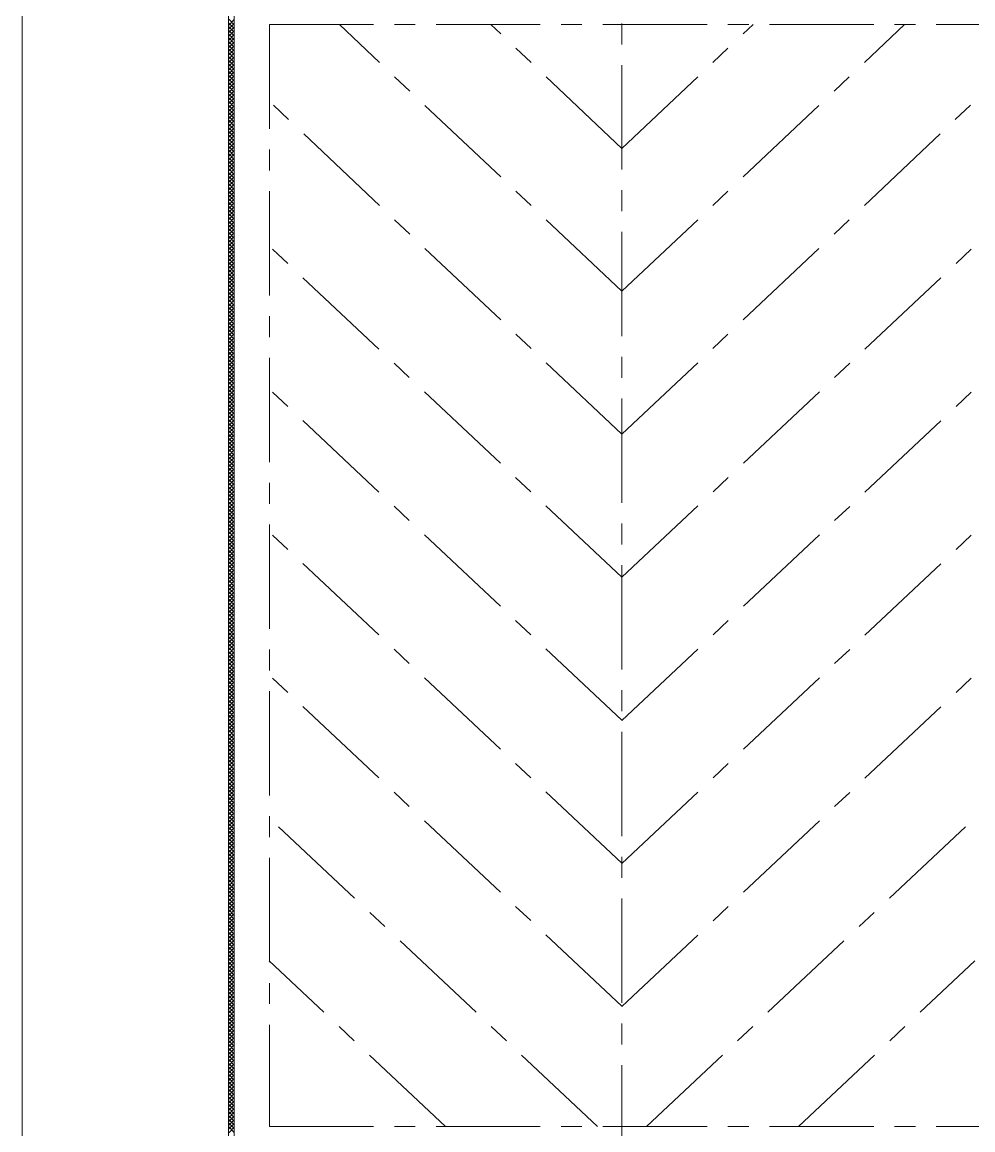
# Model space of a CAD drawing. Header units: millimetres. Extents: x -394 to 6212, y -2458 to 809.
# Drawn here: x 4652.66 to 4675.47, y -1869.96 to -1843.38 of the extents above; entities that cross this region are included whole.
import ezdxf

# ---------------------------------------------------------------- set-up
doc = ezdxf.new("R2010")
doc.units = ezdxf.units.MM
doc.linetypes.add('CENTERX2', pattern=[4, 2.5, -0.5, 0.5, -0.5])
for name, color, linetype, lineweight, true_color in [('1', 1, 'Continuous', 18, 0xff0000), ('2', 2, 'Continuous', 18, 0xffff00), ('3', 3, 'CENTERX2', 18, 0x00ff00)]:
    doc.layers.add(name, color=color, linetype=linetype, lineweight=lineweight, true_color=true_color)

msp = doc.modelspace()

# ---------------------------------------------------------------- linework, layer by layer
at = {"layer": '1'}
for p, q in [((4652.65952, -1823.93368), (4652.65952, -1889.18445)), ((4657.6104, -1841.67451), (4657.6104, -1871.47187)), ((4657.74879, -1842.56899), (4657.74879, -1870.54914))]:
    msp.add_line(p, q, dxfattribs=at)
at = {"layer": '2'}
for p, q in [((4657.74879, -1843.43905), (4657.6104, -1843.30066)), ((4657.6104, -1843.45528), (4657.74879, -1843.31689)), ((4657.74879, -1843.52885), (4657.6104, -1843.39046)), ((4657.6104, -1843.54508), (4657.74879, -1843.40669)), ((4657.74879, -1843.61865), (4657.6104, -1843.48026)), ((4657.6104, -1843.63488), (4657.74879, -1843.49649)), ((4657.74879, -1843.70845), (4657.6104, -1843.57006)), ((4657.6104, -1843.72468), (4657.74879, -1843.58629)), ((4657.74879, -1843.79826), (4657.6104, -1843.65987)), ((4657.6104, -1843.81449), (4657.74879, -1843.6761)), ((4657.74879, -1843.88806), (4657.6104, -1843.74967)), ((4657.6104, -1843.90429), (4657.74879, -1843.7659)), ((4657.74879, -1843.97786), (4657.6104, -1843.83947)), ((4657.6104, -1843.99409), (4657.74879, -1843.8557)), ((4657.74879, -1844.06766), (4657.6104, -1843.92927)), ((4657.6104, -1844.08389), (4657.74879, -1843.9455)), ((4657.74879, -1844.15747), (4657.6104, -1844.01908)), ((4657.6104, -1844.1737), (4657.74879, -1844.03531)), ((4657.74879, -1844.24727), (4657.6104, -1844.10888)), ((4657.6104, -1844.2635), (4657.74879, -1844.12511)), ((4657.74879, -1844.33707), (4657.6104, -1844.19868)), ((4657.6104, -1844.3533), (4657.74879, -1844.21491)), ((4657.74879, -1844.42687), (4657.6104, -1844.28848)), ((4657.6104, -1844.4431), (4657.74879, -1844.30472)), ((4657.74879, -1844.51668), (4657.6104, -1844.37829)), ((4657.6104, -1844.53291), (4657.74879, -1844.39452)), ((4657.74879, -1844.60648), (4657.6104, -1844.46809)), ((4657.6104, -1844.62271), (4657.74879, -1844.48432)), ((4657.74879, -1844.69628), (4657.6104, -1844.55789)), ((4657.6104, -1844.71251), (4657.74879, -1844.57412)), ((4657.74879, -1844.78608), (4657.6104, -1844.64769)), ((4657.6104, -1844.80231), (4657.74879, -1844.66393)), ((4657.74879, -1844.87589), (4657.6104, -1844.7375)), ((4657.6104, -1844.89212), (4657.74879, -1844.75373)), ((4657.74879, -1844.96569), (4657.6104, -1844.8273)), ((4657.6104, -1844.98192), (4657.74879, -1844.84353)), ((4657.74879, -1845.05549), (4657.6104, -1844.9171)), ((4657.6104, -1845.07172), (4657.74879, -1844.93333)), ((4657.74879, -1845.14529), (4657.6104, -1845.0069)), ((4657.6104, -1845.16153), (4657.74879, -1845.02314)), ((4657.74879, -1845.2351), (4657.6104, -1845.09671)), ((4657.6104, -1845.25133), (4657.74879, -1845.11294)), ((4657.74879, -1845.3249), (4657.6104, -1845.18651)), ((4657.6104, -1845.34113), (4657.74879, -1845.20274)), ((4657.74879, -1845.4147), (4657.6104, -1845.27631)), ((4657.6104, -1845.43093), (4657.74879, -1845.29254)), ((4657.74879, -1845.5045), (4657.6104, -1845.36611)), ((4657.6104, -1845.52074), (4657.74879, -1845.38235)), ((4657.74879, -1845.59431), (4657.6104, -1845.45592)), ((4657.6104, -1845.61054), (4657.74879, -1845.47215)), ((4657.74879, -1845.68411), (4657.6104, -1845.54572)), ((4657.6104, -1845.70034), (4657.74879, -1845.56195)), ((4657.74879, -1845.77391), (4657.6104, -1845.63552)), ((4657.6104, -1845.79014), (4657.74879, -1845.65175)), ((4657.74879, -1845.86371), (4657.6104, -1845.72533)), ((4657.6104, -1845.87995), (4657.74879, -1845.74156)), ((4657.74879, -1845.95352), (4657.6104, -1845.81513)), ((4657.6104, -1845.96975), (4657.74879, -1845.83136)), ((4657.74879, -1846.04332), (4657.6104, -1845.90493)), ((4657.6104, -1846.05955), (4657.74879, -1845.92116)), ((4657.74879, -1846.13312), (4657.6104, -1845.99473)), ((4657.6104, -1846.14935), (4657.74879, -1846.01096)), ((4657.74879, -1846.22292), (4657.6104, -1846.08454)), ((4657.6104, -1846.23916), (4657.74879, -1846.10077)), ((4657.74879, -1846.31273), (4657.6104, -1846.17434)), ((4657.6104, -1846.32896), (4657.74879, -1846.19057)), ((4657.74879, -1846.40253), (4657.6104, -1846.26414)), ((4657.6104, -1846.41876), (4657.74879, -1846.28037)), ((4657.74879, -1846.49233), (4657.6104, -1846.35394)), ((4657.6104, -1846.50856), (4657.74879, -1846.37017)), ((4657.74879, -1846.58214), (4657.6104, -1846.44375)), ((4657.6104, -1846.59837), (4657.74879, -1846.45998)), ((4657.74879, -1846.67194), (4657.6104, -1846.53355)), ((4657.6104, -1846.68817), (4657.74879, -1846.54978)), ((4657.74879, -1846.76174), (4657.6104, -1846.62335)), ((4657.6104, -1846.77797), (4657.74879, -1846.63958)), ((4657.74879, -1846.85154), (4657.6104, -1846.71315)), ((4657.6104, -1846.86777), (4657.74879, -1846.72938)), ((4657.74879, -1846.94135), (4657.6104, -1846.80296)), ((4657.6104, -1846.95758), (4657.74879, -1846.81919)), ((4657.74879, -1847.03115), (4657.6104, -1846.89276)), ((4657.6104, -1847.04738), (4657.74879, -1846.90899)), ((4657.74879, -1847.12095), (4657.6104, -1846.98256)), ((4657.6104, -1847.13718), (4657.74879, -1846.99879)), ((4657.74879, -1847.21075), (4657.6104, -1847.07236)), ((4657.6104, -1847.22698), (4657.74879, -1847.08859)), ((4657.74879, -1847.30056), (4657.6104, -1847.16217)), ((4657.6104, -1847.31679), (4657.74879, -1847.1784)), ((4657.74879, -1847.39036), (4657.6104, -1847.25197)), ((4657.6104, -1847.40659), (4657.74879, -1847.2682)), ((4657.74879, -1847.48016), (4657.6104, -1847.34177)), ((4657.6104, -1847.49639), (4657.74879, -1847.358)), ((4657.74879, -1847.56996), (4657.6104, -1847.43157)), ((4657.6104, -1847.58619), (4657.74879, -1847.4478)), ((4657.74879, -1847.65977), (4657.6104, -1847.52138)), ((4657.6104, -1847.676), (4657.74879, -1847.53761)), ((4657.74879, -1847.74957), (4657.6104, -1847.61118)), ((4657.6104, -1847.7658), (4657.74879, -1847.62741)), ((4657.74879, -1847.83937), (4657.6104, -1847.70098)), ((4657.6104, -1847.8556), (4657.74879, -1847.71721)), ((4657.74879, -1847.92917), (4657.6104, -1847.79078)), ((4657.6104, -1847.9454), (4657.74879, -1847.80702)), ((4657.74879, -1848.01898), (4657.6104, -1847.88059)), ((4657.6104, -1848.03521), (4657.74879, -1847.89682)), ((4657.74879, -1848.10878), (4657.6104, -1847.97039)), ((4657.6104, -1848.12501), (4657.74879, -1847.98662)), ((4657.74879, -1848.19858), (4657.6104, -1848.06019)), ((4657.6104, -1848.21481), (4657.74879, -1848.07642)), ((4657.74879, -1848.28838), (4657.6104, -1848.14999)), ((4657.6104, -1848.30461), (4657.74879, -1848.16623)), ((4657.74879, -1848.37819), (4657.6104, -1848.2398)), ((4657.6104, -1848.39442), (4657.74879, -1848.25603)), ((4657.74879, -1848.46799), (4657.6104, -1848.3296)), ((4657.6104, -1848.48422), (4657.74879, -1848.34583)), ((4657.74879, -1848.55779), (4657.6104, -1848.4194)), ((4657.6104, -1848.57402), (4657.74879, -1848.43563)), ((4657.74879, -1848.64759), (4657.6104, -1848.5092)), ((4657.6104, -1848.66383), (4657.74879, -1848.52544)), ((4657.74879, -1848.7374), (4657.6104, -1848.59901)), ((4657.6104, -1848.75363), (4657.74879, -1848.61524)), ((4657.74879, -1848.8272), (4657.6104, -1848.68881)), ((4657.6104, -1848.84343), (4657.74879, -1848.70504)), ((4657.74879, -1848.917), (4657.6104, -1848.77861)), ((4657.6104, -1848.93323), (4657.74879, -1848.79484)), ((4657.74879, -1849.0068), (4657.6104, -1848.86841)), ((4657.6104, -1849.02304), (4657.74879, -1848.88465)), ((4657.74879, -1849.09661), (4657.6104, -1848.95822)), ((4657.6104, -1849.11284), (4657.74879, -1848.97445)), ((4657.74879, -1849.18641), (4657.6104, -1849.04802)), ((4657.6104, -1849.20264), (4657.74879, -1849.06425)), ((4657.74879, -1849.27621), (4657.6104, -1849.13782)), ((4657.6104, -1849.29244), (4657.74879, -1849.15405)), ((4657.74879, -1849.36601), (4657.6104, -1849.22763)), ((4657.6104, -1849.38225), (4657.74879, -1849.24386)), ((4657.74879, -1849.45582), (4657.6104, -1849.31743)), ((4657.6104, -1849.47205), (4657.74879, -1849.33366)), ((4657.74879, -1849.54562), (4657.6104, -1849.40723)), ((4657.6104, -1849.56185), (4657.74879, -1849.42346)), ((4657.74879, -1849.63542), (4657.6104, -1849.49703)), ((4657.6104, -1849.65165), (4657.74879, -1849.51326)), ((4657.74879, -1849.72522), (4657.6104, -1849.58684)), ((4657.6104, -1849.74146), (4657.74879, -1849.60307)), ((4657.74879, -1849.81503), (4657.6104, -1849.67664)), ((4657.6104, -1849.83126), (4657.74879, -1849.69287)), ((4657.74879, -1849.90483), (4657.6104, -1849.76644)), ((4657.6104, -1849.92106), (4657.74879, -1849.78267)), ((4657.74879, -1849.99463), (4657.6104, -1849.85624)), ((4657.6104, -1850.01086), (4657.74879, -1849.87247)), ((4657.74879, -1850.08444), (4657.6104, -1849.94605)), ((4657.6104, -1850.10067), (4657.74879, -1849.96228)), ((4657.74879, -1850.17424), (4657.6104, -1850.03585)), ((4657.6104, -1850.19047), (4657.74879, -1850.05208)), ((4657.74879, -1850.26404), (4657.6104, -1850.12565)), ((4657.6104, -1850.28027), (4657.74879, -1850.14188)), ((4657.74879, -1850.35384), (4657.6104, -1850.21545)), ((4657.6104, -1850.37007), (4657.74879, -1850.23168)), ((4657.74879, -1850.44365), (4657.6104, -1850.30526)), ((4657.6104, -1850.45988), (4657.74879, -1850.32149)), ((4657.74879, -1850.53345), (4657.6104, -1850.39506)), ((4657.6104, -1850.54968), (4657.74879, -1850.41129)), ((4657.74879, -1850.62325), (4657.6104, -1850.48486)), ((4657.6104, -1850.63948), (4657.74879, -1850.50109)), ((4657.74879, -1850.71305), (4657.6104, -1850.57466)), ((4657.6104, -1850.72928), (4657.74879, -1850.59089)), ((4657.74879, -1850.80286), (4657.6104, -1850.66447)), ((4657.6104, -1850.81909), (4657.74879, -1850.6807)), ((4657.74879, -1850.89266), (4657.6104, -1850.75427)), ((4657.6104, -1850.90889), (4657.74879, -1850.7705)), ((4657.74879, -1850.98246), (4657.6104, -1850.84407)), ((4657.6104, -1850.99869), (4657.74879, -1850.8603)), ((4657.74879, -1851.07226), (4657.6104, -1850.93387)), ((4657.6104, -1851.08849), (4657.74879, -1850.9501)), ((4657.74879, -1851.16207), (4657.6104, -1851.02368)), ((4657.6104, -1851.1783), (4657.74879, -1851.03991)), ((4657.74879, -1851.25187), (4657.6104, -1851.11348)), ((4657.6104, -1851.2681), (4657.74879, -1851.12971)), ((4657.74879, -1851.34167), (4657.6104, -1851.20328)), ((4657.6104, -1851.3579), (4657.74879, -1851.21951)), ((4657.74879, -1851.43147), (4657.6104, -1851.29308)), ((4657.6104, -1851.4477), (4657.74879, -1851.30931)), ((4657.74879, -1851.52128), (4657.6104, -1851.38289)), ((4657.6104, -1851.53751), (4657.74879, -1851.39912)), ((4657.74879, -1851.61108), (4657.6104, -1851.47269)), ((4657.6104, -1851.62731), (4657.74879, -1851.48892)), ((4657.74879, -1851.70088), (4657.6104, -1851.56249)), ((4657.6104, -1851.71711), (4657.74879, -1851.57872)), ((4657.74879, -1851.79068), (4657.6104, -1851.65229)), ((4657.6104, -1851.80691), (4657.74879, -1851.66853)), ((4657.74879, -1851.88049), (4657.6104, -1851.7421)), ((4657.6104, -1851.89672), (4657.74879, -1851.75833)), ((4657.74879, -1851.97029), (4657.6104, -1851.8319)), ((4657.6104, -1851.98652), (4657.74879, -1851.84813)), ((4657.74879, -1852.06009), (4657.6104, -1851.9217)), ((4657.6104, -1852.07632), (4657.74879, -1851.93793)), ((4657.74879, -1852.14989), (4657.6104, -1852.0115)), ((4657.6104, -1852.16612), (4657.74879, -1852.02774)), ((4657.74879, -1852.2397), (4657.6104, -1852.10131)), ((4657.6104, -1852.25593), (4657.74879, -1852.11754)), ((4657.74879, -1852.3295), (4657.6104, -1852.19111)), ((4657.6104, -1852.34573), (4657.74879, -1852.20734)), ((4657.74879, -1852.4193), (4657.6104, -1852.28091)), ((4657.6104, -1852.43553), (4657.74879, -1852.29714)), ((4657.74879, -1852.5091), (4657.6104, -1852.37071)), ((4657.6104, -1852.52534), (4657.74879, -1852.38695)), ((4657.74879, -1852.59891), (4657.6104, -1852.46052)), ((4657.6104, -1852.61514), (4657.74879, -1852.47675)), ((4657.74879, -1852.68871), (4657.6104, -1852.55032)), ((4657.6104, -1852.70494), (4657.74879, -1852.56655)), ((4657.74879, -1852.77851), (4657.6104, -1852.64012)), ((4657.6104, -1852.79474), (4657.74879, -1852.65635)), ((4657.74879, -1852.86831), (4657.6104, -1852.72992)), ((4657.6104, -1852.88455), (4657.74879, -1852.74616)), ((4657.74879, -1852.95812), (4657.6104, -1852.81973)), ((4657.6104, -1852.97435), (4657.74879, -1852.83596)), ((4657.74879, -1853.04792), (4657.6104, -1852.90953)), ((4657.6104, -1853.06415), (4657.74879, -1852.92576)), ((4657.74879, -1853.13772), (4657.6104, -1852.99933)), ((4657.6104, -1853.15395), (4657.74879, -1853.01556)), ((4657.74879, -1853.22752), (4657.6104, -1853.08914)), ((4657.6104, -1853.24376), (4657.74879, -1853.10537)), ((4657.74879, -1853.31733), (4657.6104, -1853.17894)), ((4657.6104, -1853.33356), (4657.74879, -1853.19517)), ((4657.74879, -1853.40713), (4657.6104, -1853.26874)), ((4657.6104, -1853.42336), (4657.74879, -1853.28497)), ((4657.74879, -1853.49693), (4657.6104, -1853.35854)), ((4657.6104, -1853.51316), (4657.74879, -1853.37477)), ((4657.74879, -1853.58673), (4657.6104, -1853.44835)), ((4657.6104, -1853.60297), (4657.74879, -1853.46458)), ((4657.74879, -1853.67654), (4657.6104, -1853.53815)), ((4657.6104, -1853.69277), (4657.74879, -1853.55438)), ((4657.74879, -1853.76634), (4657.6104, -1853.62795)), ((4657.6104, -1853.78257), (4657.74879, -1853.64418)), ((4657.74879, -1853.85614), (4657.6104, -1853.71775)), ((4657.6104, -1853.87237), (4657.74879, -1853.73398)), ((4657.74879, -1853.94595), (4657.6104, -1853.80756)), ((4657.6104, -1853.96218), (4657.74879, -1853.82379)), ((4657.74879, -1854.03575), (4657.6104, -1853.89736)), ((4657.6104, -1854.05198), (4657.74879, -1853.91359)), ((4657.74879, -1854.12555), (4657.6104, -1853.98716)), ((4657.6104, -1854.14178), (4657.74879, -1854.00339)), ((4657.74879, -1854.21535), (4657.6104, -1854.07696)), ((4657.6104, -1854.23158), (4657.74879, -1854.09319)), ((4657.74879, -1854.30516), (4657.6104, -1854.16677)), ((4657.6104, -1854.32139), (4657.74879, -1854.183)), ((4657.74879, -1854.39496), (4657.6104, -1854.25657)), ((4657.6104, -1854.41119), (4657.74879, -1854.2728)), ((4657.74879, -1854.48476), (4657.6104, -1854.34637)), ((4657.6104, -1854.50099), (4657.74879, -1854.3626)), ((4657.74879, -1854.57456), (4657.6104, -1854.43617)), ((4657.6104, -1854.59079), (4657.74879, -1854.4524)), ((4657.74879, -1854.66437), (4657.6104, -1854.52598)), ((4657.6104, -1854.6806), (4657.74879, -1854.54221)), ((4657.74879, -1854.75417), (4657.6104, -1854.61578)), ((4657.6104, -1854.7704), (4657.74879, -1854.63201)), ((4657.74879, -1854.84397), (4657.6104, -1854.70558)), ((4657.6104, -1854.8602), (4657.74879, -1854.72181)), ((4657.74879, -1854.93377), (4657.6104, -1854.79538)), ((4657.6104, -1854.95), (4657.74879, -1854.81161)), ((4657.74879, -1855.02358), (4657.6104, -1854.88519)), ((4657.6104, -1855.03981), (4657.74879, -1854.90142)), ((4657.74879, -1855.11338), (4657.6104, -1854.97499)), ((4657.6104, -1855.12961), (4657.74879, -1854.99122)), ((4657.74879, -1855.20318), (4657.6104, -1855.06479)), ((4657.6104, -1855.21941), (4657.74879, -1855.08102)), ((4657.74879, -1855.29298), (4657.6104, -1855.15459)), ((4657.6104, -1855.30921), (4657.74879, -1855.17083)), ((4657.74879, -1855.38279), (4657.6104, -1855.2444)), ((4657.6104, -1855.39902), (4657.74879, -1855.26063)), ((4657.74879, -1855.47259), (4657.6104, -1855.3342)), ((4657.6104, -1855.48882), (4657.74879, -1855.35043)), ((4657.74879, -1855.56239), (4657.6104, -1855.424)), ((4657.6104, -1855.57862), (4657.74879, -1855.44023)), ((4657.74879, -1855.65219), (4657.6104, -1855.5138)), ((4657.6104, -1855.66842), (4657.74879, -1855.53004)), ((4657.74879, -1855.742), (4657.6104, -1855.60361)), ((4657.6104, -1855.75823), (4657.74879, -1855.61984)), ((4657.74879, -1855.8318), (4657.6104, -1855.69341)), ((4657.6104, -1855.84803), (4657.74879, -1855.70964)), ((4657.74879, -1855.9216), (4657.6104, -1855.78321)), ((4657.6104, -1855.93783), (4657.74879, -1855.79944)), ((4657.74879, -1856.0114), (4657.6104, -1855.87301)), ((4657.6104, -1856.02764), (4657.74879, -1855.88925)), ((4657.74879, -1856.10121), (4657.6104, -1855.96282)), ((4657.6104, -1856.11744), (4657.74879, -1855.97905)), ((4657.74879, -1856.19101), (4657.6104, -1856.05262)), ((4657.6104, -1856.20724), (4657.74879, -1856.06885)), ((4657.74879, -1856.28081), (4657.6104, -1856.14242)), ((4657.6104, -1856.29704), (4657.74879, -1856.15865)), ((4657.74879, -1856.37061), (4657.6104, -1856.23222)), ((4657.6104, -1856.38685), (4657.74879, -1856.24846)), ((4657.74879, -1856.46042), (4657.6104, -1856.32203)), ((4657.6104, -1856.47665), (4657.74879, -1856.33826)), ((4657.74879, -1856.55022), (4657.6104, -1856.41183)), ((4657.6104, -1856.56645), (4657.74879, -1856.42806)), ((4657.74879, -1856.64002), (4657.6104, -1856.50163)), ((4657.6104, -1856.65625), (4657.74879, -1856.51786)), ((4657.74879, -1856.72982), (4657.6104, -1856.59144)), ((4657.6104, -1856.74606), (4657.74879, -1856.60767)), ((4657.74879, -1856.81963), (4657.6104, -1856.68124)), ((4657.6104, -1856.83586), (4657.74879, -1856.69747)), ((4657.74879, -1856.90943), (4657.6104, -1856.77104)), ((4657.6104, -1856.92566), (4657.74879, -1856.78727)), ((4657.74879, -1856.99923), (4657.6104, -1856.86084)), ((4657.6104, -1857.01546), (4657.74879, -1856.87707)), ((4657.74879, -1857.08903), (4657.6104, -1856.95065)), ((4657.6104, -1857.10527), (4657.74879, -1856.96688)), ((4657.74879, -1857.17884), (4657.6104, -1857.04045)), ((4657.6104, -1857.19507), (4657.74879, -1857.05668)), ((4657.74879, -1857.26864), (4657.6104, -1857.13025)), ((4657.6104, -1857.28487), (4657.74879, -1857.14648)), ((4657.74879, -1857.35844), (4657.6104, -1857.22005)), ((4657.6104, -1857.37467), (4657.74879, -1857.23628)), ((4657.74879, -1857.44825), (4657.6104, -1857.30986)), ((4657.6104, -1857.46448), (4657.74879, -1857.32609)), ((4657.74879, -1857.53805), (4657.6104, -1857.39966)), ((4657.6104, -1857.55428), (4657.74879, -1857.41589)), ((4657.74879, -1857.62785), (4657.6104, -1857.48946)), ((4657.6104, -1857.64408), (4657.74879, -1857.50569)), ((4657.74879, -1857.71765), (4657.6104, -1857.57926)), ((4657.6104, -1857.73388), (4657.74879, -1857.59549)), ((4657.74879, -1857.80746), (4657.6104, -1857.66907)), ((4657.6104, -1857.82369), (4657.74879, -1857.6853)), ((4657.74879, -1857.89726), (4657.6104, -1857.75887)), ((4657.6104, -1857.91349), (4657.74879, -1857.7751)), ((4657.74879, -1857.98706), (4657.6104, -1857.84867)), ((4657.6104, -1858.00329), (4657.74879, -1857.8649)), ((4657.74879, -1858.07686), (4657.6104, -1857.93847)), ((4657.6104, -1858.09309), (4657.74879, -1857.9547)), ((4657.74879, -1858.16667), (4657.6104, -1858.02828)), ((4657.6104, -1858.1829), (4657.74879, -1858.04451)), ((4657.74879, -1858.25647), (4657.6104, -1858.11808)), ((4657.6104, -1858.2727), (4657.74879, -1858.13431)), ((4657.74879, -1858.34627), (4657.6104, -1858.20788)), ((4657.6104, -1858.3625), (4657.74879, -1858.22411)), ((4657.74879, -1858.43607), (4657.6104, -1858.29768)), ((4657.6104, -1858.4523), (4657.74879, -1858.31391)), ((4657.74879, -1858.52588), (4657.6104, -1858.38749)), ((4657.6104, -1858.54211), (4657.74879, -1858.40372)), ((4657.74879, -1858.61568), (4657.6104, -1858.47729)), ((4657.6104, -1858.63191), (4657.74879, -1858.49352)), ((4657.74879, -1858.70548), (4657.6104, -1858.56709)), ((4657.6104, -1858.72171), (4657.74879, -1858.58332)), ((4657.74879, -1858.79528), (4657.6104, -1858.65689)), ((4657.6104, -1858.81151), (4657.74879, -1858.67312)), ((4657.74879, -1858.88509), (4657.6104, -1858.7467)), ((4657.6104, -1858.90132), (4657.74879, -1858.76293)), ((4657.74879, -1858.97489), (4657.6104, -1858.8365)), ((4657.6104, -1858.99112), (4657.74879, -1858.85273)), ((4657.74879, -1859.06469), (4657.6104, -1858.9263)), ((4657.6104, -1859.08092), (4657.74879, -1858.94253)), ((4657.74879, -1859.15449), (4657.6104, -1859.0161)), ((4657.6104, -1859.17072), (4657.74879, -1859.03234)), ((4657.74879, -1859.2443), (4657.6104, -1859.10591)), ((4657.6104, -1859.26053), (4657.74879, -1859.12214)), ((4657.74879, -1859.3341), (4657.6104, -1859.19571)), ((4657.6104, -1859.35033), (4657.74879, -1859.21194)), ((4657.74879, -1859.4239), (4657.6104, -1859.28551)), ((4657.6104, -1859.44013), (4657.74879, -1859.30174)), ((4657.74879, -1859.5137), (4657.6104, -1859.37531)), ((4657.6104, -1859.52993), (4657.74879, -1859.39155)), ((4657.74879, -1859.60351), (4657.6104, -1859.46512)), ((4657.6104, -1859.61974), (4657.74879, -1859.48135)), ((4657.74879, -1859.69331), (4657.6104, -1859.55492)), ((4657.6104, -1859.70954), (4657.74879, -1859.57115)), ((4657.74879, -1859.78311), (4657.6104, -1859.64472)), ((4657.6104, -1859.79934), (4657.74879, -1859.66095)), ((4657.74879, -1859.87291), (4657.6104, -1859.73452)), ((4657.6104, -1859.88915), (4657.74879, -1859.75076)), ((4657.74879, -1859.96272), (4657.6104, -1859.82433)), ((4657.6104, -1859.97895), (4657.74879, -1859.84056)), ((4657.74879, -1860.05252), (4657.6104, -1859.91413)), ((4657.6104, -1860.06875), (4657.74879, -1859.93036)), ((4657.74879, -1860.14232), (4657.6104, -1860.00393)), ((4657.6104, -1860.15855), (4657.74879, -1860.02016)), ((4657.74879, -1860.23212), (4657.6104, -1860.09373)), ((4657.6104, -1860.24836), (4657.74879, -1860.10997)), ((4657.74879, -1860.32193), (4657.6104, -1860.18354)), ((4657.6104, -1860.33816), (4657.74879, -1860.19977)), ((4657.74879, -1860.41173), (4657.6104, -1860.27334)), ((4657.6104, -1860.42796), (4657.74879, -1860.28957)), ((4657.74879, -1860.50153), (4657.6104, -1860.36314)), ((4657.6104, -1860.51776), (4657.74879, -1860.37937)), ((4657.74879, -1860.59133), (4657.6104, -1860.45295)), ((4657.6104, -1860.60757), (4657.74879, -1860.46918)), ((4657.74879, -1860.68114), (4657.6104, -1860.54275)), ((4657.6104, -1860.69737), (4657.74879, -1860.55898)), ((4657.74879, -1860.77094), (4657.6104, -1860.63255)), ((4657.6104, -1860.78717), (4657.74879, -1860.64878)), ((4657.74879, -1860.86074), (4657.6104, -1860.72235)), ((4657.6104, -1860.87697), (4657.74879, -1860.73858)), ((4657.74879, -1860.95054), (4657.6104, -1860.81216)), ((4657.6104, -1860.96678), (4657.74879, -1860.82839)), ((4657.74879, -1861.04035), (4657.6104, -1860.90196)), ((4657.6104, -1861.05658), (4657.74879, -1860.91819)), ((4657.74879, -1861.13015), (4657.6104, -1860.99176)), ((4657.6104, -1861.14638), (4657.74879, -1861.00799)), ((4657.74879, -1861.21995), (4657.6104, -1861.08156)), ((4657.6104, -1861.23618), (4657.74879, -1861.09779)), ((4657.74879, -1861.30976), (4657.6104, -1861.17137)), ((4657.6104, -1861.32599), (4657.74879, -1861.1876)), ((4657.74879, -1861.39956), (4657.6104, -1861.26117)), ((4657.6104, -1861.41579), (4657.74879, -1861.2774)), ((4657.74879, -1861.48936), (4657.6104, -1861.35097)), ((4657.6104, -1861.50559), (4657.74879, -1861.3672)), ((4657.74879, -1861.57916), (4657.6104, -1861.44077)), ((4657.6104, -1861.59539), (4657.74879, -1861.457)), ((4657.74879, -1861.66897), (4657.6104, -1861.53058)), ((4657.6104, -1861.6852), (4657.74879, -1861.54681)), ((4657.74879, -1861.75877), (4657.6104, -1861.62038)), ((4657.6104, -1861.775), (4657.74879, -1861.63661)), ((4657.74879, -1861.84857), (4657.6104, -1861.71018)), ((4657.6104, -1861.8648), (4657.74879, -1861.72641)), ((4657.74879, -1861.93837), (4657.6104, -1861.79998)), ((4657.6104, -1861.9546), (4657.74879, -1861.81621)), ((4657.74879, -1862.02818), (4657.6104, -1861.88979)), ((4657.6104, -1862.04441), (4657.74879, -1861.90602)), ((4657.74879, -1862.11798), (4657.6104, -1861.97959)), ((4657.6104, -1862.13421), (4657.74879, -1861.99582)), ((4657.74879, -1862.20778), (4657.6104, -1862.06939)), ((4657.6104, -1862.22401), (4657.74879, -1862.08562)), ((4657.74879, -1862.29758), (4657.6104, -1862.15919)), ((4657.6104, -1862.31381), (4657.74879, -1862.17542)), ((4657.74879, -1862.38739), (4657.6104, -1862.249)), ((4657.6104, -1862.40362), (4657.74879, -1862.26523)), ((4657.74879, -1862.47719), (4657.6104, -1862.3388)), ((4657.6104, -1862.49342), (4657.74879, -1862.35503)), ((4657.74879, -1862.56699), (4657.6104, -1862.4286)), ((4657.6104, -1862.58322), (4657.74879, -1862.44483)), ((4657.74879, -1862.65679), (4657.6104, -1862.5184)), ((4657.6104, -1862.67302), (4657.74879, -1862.53464)), ((4657.74879, -1862.7466), (4657.6104, -1862.60821)), ((4657.6104, -1862.76283), (4657.74879, -1862.62444)), ((4657.74879, -1862.8364), (4657.6104, -1862.69801)), ((4657.6104, -1862.85263), (4657.74879, -1862.71424)), ((4657.74879, -1862.9262), (4657.6104, -1862.78781)), ((4657.6104, -1862.94243), (4657.74879, -1862.80404)), ((4657.74879, -1863.016), (4657.6104, -1862.87761)), ((4657.6104, -1863.03223), (4657.74879, -1862.89385)), ((4657.74879, -1863.10581), (4657.6104, -1862.96742)), ((4657.6104, -1863.12204), (4657.74879, -1862.98365)), ((4657.74879, -1863.19561), (4657.6104, -1863.05722)), ((4657.6104, -1863.21184), (4657.74879, -1863.07345)), ((4657.74879, -1863.28541), (4657.6104, -1863.14702)), ((4657.6104, -1863.30164), (4657.74879, -1863.16325)), ((4657.74879, -1863.37521), (4657.6104, -1863.23682)), ((4657.6104, -1863.39145), (4657.74879, -1863.25306)), ((4657.74879, -1863.46502), (4657.6104, -1863.32663)), ((4657.6104, -1863.48125), (4657.74879, -1863.34286)), ((4657.74879, -1863.55482), (4657.6104, -1863.41643)), ((4657.6104, -1863.57105), (4657.74879, -1863.43266)), ((4657.74879, -1863.64462), (4657.6104, -1863.50623)), ((4657.6104, -1863.66085), (4657.74879, -1863.52246)), ((4657.74879, -1863.73442), (4657.6104, -1863.59603)), ((4657.6104, -1863.75066), (4657.74879, -1863.61227)), ((4657.74879, -1863.82423), (4657.6104, -1863.68584)), ((4657.6104, -1863.84046), (4657.74879, -1863.70207)), ((4657.74879, -1863.91403), (4657.6104, -1863.77564)), ((4657.6104, -1863.93026), (4657.74879, -1863.79187)), ((4657.74879, -1864.00383), (4657.6104, -1863.86544)), ((4657.6104, -1864.02006), (4657.74879, -1863.88167)), ((4657.74879, -1864.09363), (4657.6104, -1863.95525)), ((4657.6104, -1864.10987), (4657.74879, -1863.97148)), ((4657.74879, -1864.18344), (4657.6104, -1864.04505)), ((4657.6104, -1864.19967), (4657.74879, -1864.06128)), ((4657.74879, -1864.27324), (4657.6104, -1864.13485)), ((4657.6104, -1864.28947), (4657.74879, -1864.15108)), ((4657.74879, -1864.36304), (4657.6104, -1864.22465)), ((4657.6104, -1864.37927), (4657.74879, -1864.24088)), ((4657.74879, -1864.45284), (4657.6104, -1864.31446)), ((4657.6104, -1864.46908), (4657.74879, -1864.33069)), ((4657.74879, -1864.54265), (4657.6104, -1864.40426)), ((4657.6104, -1864.55888), (4657.74879, -1864.42049)), ((4657.74879, -1864.63245), (4657.6104, -1864.49406)), ((4657.6104, -1864.64868), (4657.74879, -1864.51029)), ((4657.74879, -1864.72225), (4657.6104, -1864.58386)), ((4657.6104, -1864.73848), (4657.74879, -1864.60009)), ((4657.74879, -1864.81206), (4657.6104, -1864.67367)), ((4657.6104, -1864.82829), (4657.74879, -1864.6899)), ((4657.74879, -1864.90186), (4657.6104, -1864.76347)), ((4657.6104, -1864.91809), (4657.74879, -1864.7797)), ((4657.74879, -1864.99166), (4657.6104, -1864.85327)), ((4657.6104, -1865.00789), (4657.74879, -1864.8695)), ((4657.74879, -1865.08146), (4657.6104, -1864.94307)), ((4657.6104, -1865.09769), (4657.74879, -1864.9593)), ((4657.74879, -1865.17127), (4657.6104, -1865.03288)), ((4657.6104, -1865.1875), (4657.74879, -1865.04911)), ((4657.74879, -1865.26107), (4657.6104, -1865.12268)), ((4657.6104, -1865.2773), (4657.74879, -1865.13891)), ((4657.74879, -1865.35087), (4657.6104, -1865.21248)), ((4657.6104, -1865.3671), (4657.74879, -1865.22871)), ((4657.74879, -1865.44067), (4657.6104, -1865.30228)), ((4657.6104, -1865.4569), (4657.74879, -1865.31851)), ((4657.74879, -1865.53048), (4657.6104, -1865.39209)), ((4657.6104, -1865.54671), (4657.74879, -1865.40832)), ((4657.74879, -1865.62028), (4657.6104, -1865.48189)), ((4657.6104, -1865.63651), (4657.74879, -1865.49812)), ((4657.74879, -1865.71008), (4657.6104, -1865.57169)), ((4657.6104, -1865.72631), (4657.74879, -1865.58792)), ((4657.74879, -1865.79988), (4657.6104, -1865.66149)), ((4657.6104, -1865.81611), (4657.74879, -1865.67772)), ((4657.74879, -1865.88969), (4657.6104, -1865.7513)), ((4657.6104, -1865.90592), (4657.74879, -1865.76753)), ((4657.74879, -1865.97949), (4657.6104, -1865.8411)), ((4657.6104, -1865.99572), (4657.74879, -1865.85733)), ((4657.74879, -1866.06929), (4657.6104, -1865.9309)), ((4657.6104, -1866.08552), (4657.74879, -1865.94713)), ((4657.74879, -1866.15909), (4657.6104, -1866.0207)), ((4657.6104, -1866.17532), (4657.74879, -1866.03693)), ((4657.74879, -1866.2489), (4657.6104, -1866.11051)), ((4657.6104, -1866.26513), (4657.74879, -1866.12674)), ((4657.74879, -1866.3387), (4657.6104, -1866.20031)), ((4657.6104, -1866.35493), (4657.74879, -1866.21654)), ((4657.74879, -1866.4285), (4657.6104, -1866.29011)), ((4657.6104, -1866.44473), (4657.74879, -1866.30634)), ((4657.74879, -1866.5183), (4657.6104, -1866.37991)), ((4657.6104, -1866.53453), (4657.74879, -1866.39615)), ((4657.74879, -1866.60811), (4657.6104, -1866.46972)), ((4657.6104, -1866.62434), (4657.74879, -1866.48595)), ((4657.74879, -1866.69791), (4657.6104, -1866.55952)), ((4657.6104, -1866.71414), (4657.74879, -1866.57575)), ((4657.74879, -1866.78771), (4657.6104, -1866.64932)), ((4657.6104, -1866.80394), (4657.74879, -1866.66555)), ((4657.74879, -1866.87751), (4657.6104, -1866.73912)), ((4657.6104, -1866.89374), (4657.74879, -1866.75536)), ((4657.74879, -1866.96732), (4657.6104, -1866.82893)), ((4657.6104, -1866.98355), (4657.74879, -1866.84516)), ((4657.74879, -1867.05712), (4657.6104, -1866.91873)), ((4657.6104, -1867.07335), (4657.74879, -1866.93496)), ((4657.74879, -1867.14692), (4657.6104, -1867.00853)), ((4657.6104, -1867.16315), (4657.74879, -1867.02476)), ((4657.74879, -1867.23672), (4657.6104, -1867.09833)), ((4657.6104, -1867.25296), (4657.74879, -1867.11457)), ((4657.74879, -1867.32653), (4657.6104, -1867.18814)), ((4657.6104, -1867.34276), (4657.74879, -1867.20437)), ((4657.74879, -1867.41633), (4657.6104, -1867.27794)), ((4657.6104, -1867.43256), (4657.74879, -1867.29417)), ((4657.74879, -1867.50613), (4657.6104, -1867.36774)), ((4657.6104, -1867.52236), (4657.74879, -1867.38397)), ((4657.74879, -1867.59593), (4657.6104, -1867.45755)), ((4657.6104, -1867.61217), (4657.74879, -1867.47378)), ((4657.74879, -1867.68574), (4657.6104, -1867.54735)), ((4657.6104, -1867.70197), (4657.74879, -1867.56358)), ((4657.74879, -1867.77554), (4657.6104, -1867.63715)), ((4657.6104, -1867.79177), (4657.74879, -1867.65338)), ((4657.74879, -1867.86534), (4657.6104, -1867.72695)), ((4657.6104, -1867.88157), (4657.74879, -1867.74318)), ((4657.74879, -1867.95514), (4657.6104, -1867.81676)), ((4657.6104, -1867.97138), (4657.74879, -1867.83299)), ((4657.74879, -1868.04495), (4657.6104, -1867.90656)), ((4657.6104, -1868.06118), (4657.74879, -1867.92279)), ((4657.74879, -1868.13475), (4657.6104, -1867.99636)), ((4657.6104, -1868.15098), (4657.74879, -1868.01259)), ((4657.74879, -1868.22455), (4657.6104, -1868.08616)), ((4657.6104, -1868.24078), (4657.74879, -1868.10239)), ((4657.74879, -1868.31436), (4657.6104, -1868.17597)), ((4657.6104, -1868.33059), (4657.74879, -1868.1922)), ((4657.74879, -1868.40416), (4657.6104, -1868.26577)), ((4657.6104, -1868.42039), (4657.74879, -1868.282)), ((4657.74879, -1868.49396), (4657.6104, -1868.35557)), ((4657.6104, -1868.51019), (4657.74879, -1868.3718)), ((4657.74879, -1868.58376), (4657.6104, -1868.44537)), ((4657.6104, -1868.59999), (4657.74879, -1868.4616)), ((4657.74879, -1868.67357), (4657.6104, -1868.53518)), ((4657.6104, -1868.6898), (4657.74879, -1868.55141)), ((4657.74879, -1868.76337), (4657.6104, -1868.62498)), ((4657.6104, -1868.7796), (4657.74879, -1868.64121)), ((4657.74879, -1868.85317), (4657.6104, -1868.71478)), ((4657.6104, -1868.8694), (4657.74879, -1868.73101)), ((4657.74879, -1868.94297), (4657.6104, -1868.80458)), ((4657.6104, -1868.9592), (4657.74879, -1868.82081)), ((4657.74879, -1869.03278), (4657.6104, -1868.89439)), ((4657.6104, -1869.04901), (4657.74879, -1868.91062)), ((4657.74879, -1869.12258), (4657.6104, -1868.98419)), ((4657.6104, -1869.13881), (4657.74879, -1869.00042)), ((4657.74879, -1869.21238), (4657.6104, -1869.07399)), ((4657.6104, -1869.22861), (4657.74879, -1869.09022)), ((4657.74879, -1869.30218), (4657.6104, -1869.16379)), ((4657.6104, -1869.31841), (4657.74879, -1869.18002)), ((4657.74879, -1869.39199), (4657.6104, -1869.2536)), ((4657.6104, -1869.40822), (4657.74879, -1869.26983)), ((4657.74879, -1869.48179), (4657.6104, -1869.3434)), ((4657.6104, -1869.49802), (4657.74879, -1869.35963)), ((4657.74879, -1869.57159), (4657.6104, -1869.4332)), ((4657.6104, -1869.58782), (4657.74879, -1869.44943)), ((4657.74879, -1869.66139), (4657.6104, -1869.523)), ((4657.6104, -1869.67762), (4657.74879, -1869.53923)), ((4657.74879, -1869.7512), (4657.6104, -1869.61281)), ((4657.6104, -1869.76743), (4657.74879, -1869.62904)), ((4657.74879, -1869.841), (4657.6104, -1869.70261)), ((4657.6104, -1869.85723), (4657.74879, -1869.71884)), ((4657.74879, -1869.9308), (4657.6104, -1869.79241)), ((4657.6104, -1869.94703), (4657.74879, -1869.80864)), ((4657.74879, -1870.0206), (4657.6104, -1869.88221)), ((4657.6104, -1870.03683), (4657.74879, -1869.89845))]:
    msp.add_line(p, q, dxfattribs=at)
at = {"layer": '3'}
for p, q in [((4667.04819, -1870.91112), (4667.04819, -1841.06075)), ((4658.58977, -1843.43585), (4692.42662, -1843.43585)), ((4658.58977, -1843.43585), (4658.58977, -1869.87618)), ((4667.04819, -1849.83745), (4660.26926, -1843.43585)), ((4667.04819, -1846.40609), (4663.90287, -1843.43585)), ((4667.04819, -1849.83745), (4673.82713, -1843.43585)), ((4667.04819, -1846.40609), (4670.19352, -1843.43585)), ((4667.04819, -1853.2688), (4658.58766, -1845.27921)), ((4667.04819, -1853.2688), (4675.50872, -1845.27921)), ((4667.04819, -1856.70015), (4658.58123, -1848.7433)), ((4667.04819, -1856.70015), (4675.51515, -1848.7433)), ((4667.04819, -1860.13151), (4658.58281, -1852.17614)), ((4667.04819, -1860.13447), (4675.51673, -1852.17614)), ((4667.04819, -1863.56287), (4658.58281, -1855.6075)), ((4667.04819, -1863.56583), (4675.51673, -1855.6075)), ((4667.04819, -1866.99423), (4658.58281, -1859.03886)), ((4667.04819, -1866.99719), (4675.51673, -1859.03886)), ((4666.46356, -1869.87618), (4658.58281, -1862.47022)), ((4667.63598, -1869.87618), (4675.51673, -1862.47022)), ((4662.81221, -1869.87618), (4658.58281, -1865.90158)), ((4671.28733, -1869.87618), (4675.51673, -1865.90158)), ((4658.58977, -1869.87618), (4692.42662, -1869.87618))]:
    msp.add_line(p, q, dxfattribs=at)

doc.saveas('drawing.dxf')
